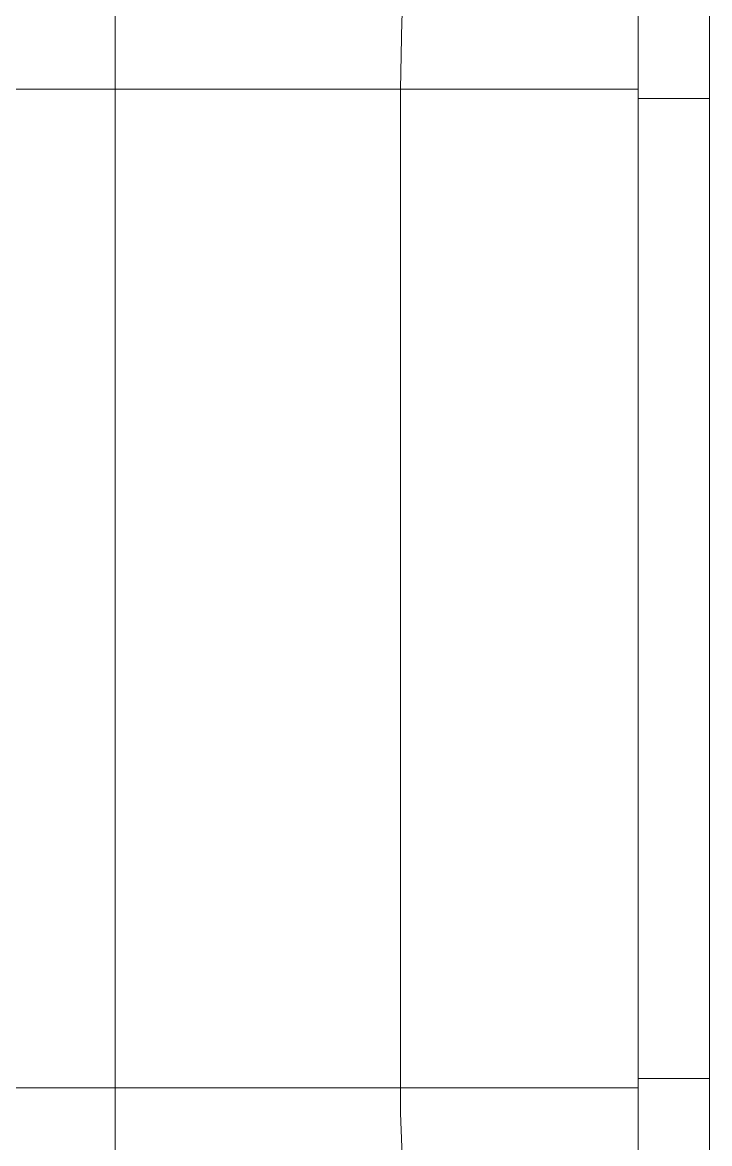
# Model space of a CAD drawing. Header units: metres. Extents: x 3856 to 4207, y -1118 to -691.
# Drawn here: x 3992.83231 to 3992.84676, y -985.00196 to -984.97839 of the extents above; entities that cross this region are included whole.
import ezdxf

# ---------------------------------------------------------------- set-up
doc = ezdxf.new("R2010")
doc.units = ezdxf.units.M
for name, color, linetype, lineweight in [('Plumbing Fixtures', 7, 'Continuous', 9), ('Surface Pattern', 7, 'Continuous', 9), ('Walls', 7, 'Continuous', 9)]:
    doc.layers.add(name, color=color, linetype=linetype, lineweight=lineweight)

# ---------------------------------------------------------------- blocks, each defined once
blk = doc.blocks.new('PM4045551-Ducha-monocontrol-Palma-Pro - Ducha monocontrol Palma Pro-V228-IMPLANTACIÓN - KIT COMERCIAL')
at = {"layer": 'Plumbing Fixtures', "color": 253, "true_color": 0xaaaaaa}
for p, q in [((0.1145, 0.173239), (0.1145, 0.0065)), ((0.1355, 0.0065), (0.1355, 0.173239)), ((0.125, 0.0175), (0.1, 0.0175)), ((0.15, 0.0175), (0.125, 0.0175)), ((0.09625, 0.0065), (0.125, 0.0065)), ((0.1145, 0.0065), (0.125, 0.0065)), ((0.1147, 0.0065), (0.1147, 0.005)), ((0.1147, 0.0065), (0.125, 0.0065)), ((0.125, 0.0065), (0.1353, 0.0065)), ((0.125, 0.0065), (0.15375, 0.0065)), ((0.125, 0.0065), (0.1355, 0.0065)), ((0.1353, 0.005), (0.1353, 0.0065)), ((0.125, 0.005), (0.09625, 0.005)), ((0.1147, 0.005), (0.125, 0.005)), ((0.125, 0.005), (0.1353, 0.005)), ((0.15375, 0.005), (0.125, 0.005))]:
    blk.add_line(p, q, dxfattribs=at)
at = {"layer": 'Plumbing Fixtures', "color": 253, "true_color": 0xaaaaaa, "flags": 128}
for points in [[(0.125, 0.0175), (0.104184, 0.0175), (0.086325, 0.0175), (0.07426, 0.0175), (0.07, 0.0175), (0.07426, 0.0175), (0.086325, 0.0175), (0.104184, 0.0175), (0.125, 0.0175)], [(0.125, 0.0175), (0.145816, 0.0175), (0.163675, 0.0175), (0.17574, 0.0175), (0.18, 0.0175), (0.17574, 0.0175), (0.163675, 0.0175), (0.145816, 0.0175), (0.125, 0.0175)], [(0.09625, 0.0065), (0.097497, 0.007205), (0.09877, 0.00786), (0.100069, 0.008463), (0.101391, 0.009014), (0.102734, 0.009512), (0.104096, 0.009955), (0.105474, 0.010344), (0.106867, 0.010677), (0.108272, 0.010954), (0.109687, 0.011175), (0.11111, 0.011339), (0.112538, 0.011446), (0.113969, 0.011496), (0.1145, 0.0115)], [(0.114508, 0.0115), (0.114534, 0.0115), (0.114576, 0.0115), (0.114634, 0.0115), (0.114709, 0.0115), (0.114801, 0.0115), (0.114909, 0.0115), (0.115033, 0.0115), (0.115173, 0.0115), (0.115329, 0.0115), (0.1155, 0.0115), (0.115687, 0.0115), (0.115888, 0.0115), (0.116104, 0.0115), (0.116334, 0.0115), (0.116578, 0.0115), (0.116835, 0.0115), (0.117106, 0.0115), (0.117389, 0.0115), (0.117685, 0.0115), (0.117992, 0.0115), (0.11831, 0.0115), (0.118639, 0.0115), (0.118978, 0.0115), (0.119327, 0.0115), (0.119685, 0.0115), (0.120051, 0.0115), (0.120425, 0.0115), (0.120807, 0.0115), (0.121195, 0.0115), (0.12159, 0.0115), (0.121989, 0.0115), (0.122394, 0.0115), (0.122803, 0.0115), (0.123215, 0.0115), (0.123631, 0.0115), (0.124048, 0.0115), (0.124467, 0.0115), (0.124887, 0.0115), (0.125, 0.0115)], [(0.125, 0.0115), (0.12458, 0.0115), (0.124161, 0.0115), (0.123743, 0.0115), (0.123327, 0.0115), (0.122914, 0.0115), (0.122504, 0.0115), (0.122098, 0.0115), (0.121697, 0.0115), (0.121301, 0.0115), (0.120911, 0.0115), (0.120528, 0.0115), (0.120151, 0.0115), (0.119783, 0.0115), (0.119423, 0.0115), (0.119071, 0.0115), (0.118729, 0.0115), (0.118398, 0.0115), (0.118076, 0.0115), (0.117766, 0.0115), (0.117468, 0.0115), (0.117181, 0.0115), (0.116907, 0.0115), (0.116646, 0.0115), (0.116398, 0.0115), (0.116165, 0.0115), (0.115945, 0.0115), (0.115739, 0.0115), (0.115549, 0.0115), (0.115374, 0.0115), (0.115214, 0.0115), (0.115069, 0.0115), (0.114941, 0.0115), (0.114828, 0.0115), (0.114732, 0.0115), (0.114653, 0.0115), (0.11459, 0.0115), (0.114543, 0.0115), (0.114514, 0.0115)], [(0.135492, 0.0115), (0.135466, 0.0115), (0.135424, 0.0115), (0.135366, 0.0115), (0.135291, 0.0115), (0.135199, 0.0115), (0.135091, 0.0115), (0.134967, 0.0115), (0.134827, 0.0115), (0.134671, 0.0115), (0.1345, 0.0115), (0.134313, 0.0115), (0.134112, 0.0115), (0.133896, 0.0115), (0.133666, 0.0115), (0.133422, 0.0115), (0.133165, 0.0115), (0.132894, 0.0115), (0.132611, 0.0115), (0.132315, 0.0115), (0.132008, 0.0115), (0.13169, 0.0115), (0.131361, 0.0115), (0.131022, 0.0115), (0.130673, 0.0115), (0.130315, 0.0115), (0.129949, 0.0115), (0.129575, 0.0115), (0.129193, 0.0115), (0.128805, 0.0115), (0.12841, 0.0115), (0.128011, 0.0115), (0.127606, 0.0115), (0.127197, 0.0115), (0.126785, 0.0115), (0.126369, 0.0115), (0.125952, 0.0115), (0.125533, 0.0115), (0.125113, 0.0115), (0.125, 0.0115)], [(0.125, 0.0115), (0.12542, 0.0115), (0.125839, 0.0115), (0.126257, 0.0115), (0.126673, 0.0115), (0.127086, 0.0115), (0.127496, 0.0115), (0.127902, 0.0115), (0.128303, 0.0115), (0.128699, 0.0115), (0.129089, 0.0115), (0.129472, 0.0115), (0.129849, 0.0115), (0.130217, 0.0115), (0.130577, 0.0115), (0.130929, 0.0115), (0.131271, 0.0115), (0.131602, 0.0115), (0.131924, 0.0115), (0.132234, 0.0115), (0.132532, 0.0115), (0.132819, 0.0115), (0.133093, 0.0115), (0.133354, 0.0115), (0.133602, 0.0115), (0.133835, 0.0115), (0.134055, 0.0115), (0.134261, 0.0115), (0.134451, 0.0115), (0.134626, 0.0115), (0.134786, 0.0115), (0.134931, 0.0115), (0.135059, 0.0115), (0.135172, 0.0115), (0.135268, 0.0115), (0.135347, 0.0115), (0.13541, 0.0115), (0.135457, 0.0115), (0.135486, 0.0115)], [(0.1355, 0.0115), (0.136932, 0.011471), (0.138361, 0.011385), (0.139786, 0.011243), (0.141205, 0.011043), (0.142614, 0.010786), (0.144011, 0.010474), (0.145395, 0.010106), (0.146763, 0.009682), (0.148114, 0.009205), (0.149444, 0.008673), (0.150751, 0.00809), (0.152035, 0.007454), (0.153291, 0.006767), (0.15375, 0.0065)], [(0.125, 0.005), (0.102996, 0.005), (0.084341, 0.005), (0.071877, 0.005), (0.0675, 0.005), (0.071877, 0.005), (0.084341, 0.005), (0.102996, 0.005), (0.125, 0.005)], [(0.125, 0.005), (0.147004, 0.005), (0.165659, 0.005), (0.178123, 0.005), (0.1825, 0.005), (0.178123, 0.005), (0.165659, 0.005), (0.147004, 0.005), (0.125, 0.005)], [(0.1353, 0.005), (0.13527, 0.004999)]]:
    blk.add_lwpolyline(points, dxfattribs=at)
blk = doc.blocks.new('EDIFICIO TIPO A_rvt-3-IMPLANTACIÓN - KIT COMERCIAL')
at = {"layer": 'Surface Pattern', "true_color": 0x808080}
h = blk.add_hatch(dxfattribs=at)
h.set_pattern_fill('FP_76', color=8, style=0, pattern_type=2)
h.set_pattern_definition([(0, (3991.923, -985.427), (0, 0.566), []), (90, (3991.923, -985.427), (-0.566, 3e-17), [])])
h.paths.add_polyline_path([(3992.856761, -985.427345), (3992.856761, -984.527345), (3991.356761, -984.527345), (3991.356761, -985.427345), (3991.950383, -985.427345)])
h.paths.add_polyline_path([(3992.598463, -985.100295), (3992.472244, -985.090295), (3992.48179, -984.890295), (3992.613666, -984.890295), (3992.605534, -985.098795), (3992.599524, -985.098795)])
at = {"layer": 'Walls', "lineweight": 18}
blk.add_line((3992.846761, -984.535295), (3992.846761, -986.717345), dxfattribs=at)
at = {"layer": 'Plumbing Fixtures', "lineweight": 9, "rotation": 90}
blk.add_blockref('PM4045551-Ducha-monocontrol-Palma-Pro - Ducha monocontrol Palma Pro-V228-IMPLANTACIÓN - KIT COMERCIAL', (3992.851761, -985.115295), dxfattribs=at)

msp = doc.modelspace()

# ---------------------------------------------------------------- block references
at = {"lineweight": 5}
msp.add_blockref('EDIFICIO TIPO A_rvt-3-IMPLANTACIÓN - KIT COMERCIAL', (0, 0), dxfattribs=at)

doc.saveas('drawing.dxf')
